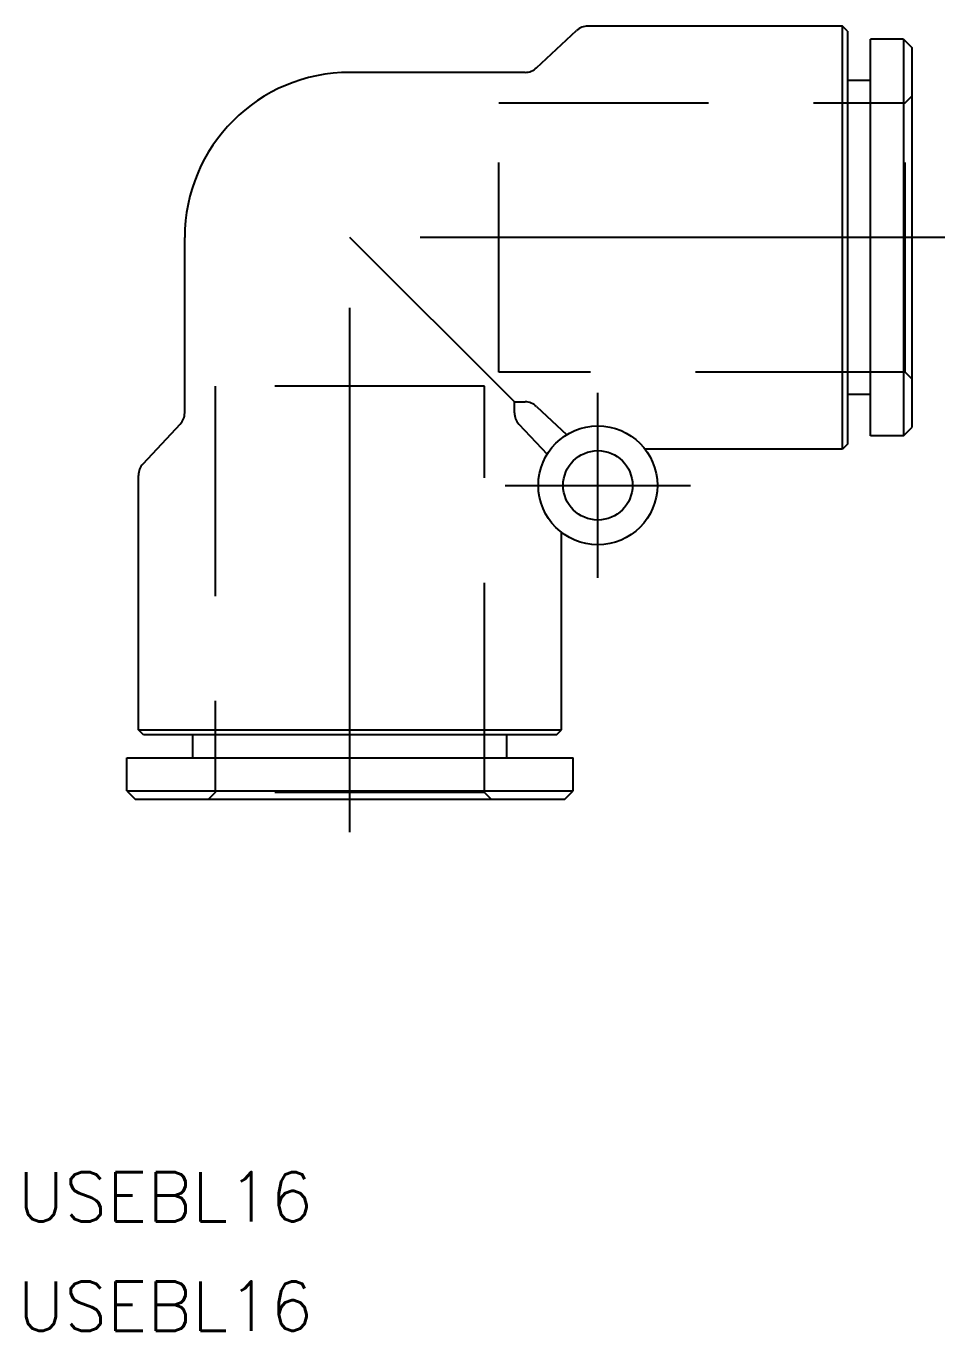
# Model space of a CAD drawing. Extents: x -20 to 97, y -32 to 49.
# Drawn here: x -19.6 to 36, y -32.2 to 46.8 of the extents above; entities that cross this region are included whole.
import ezdxf

# ---------------------------------------------------------------- set-up
doc = ezdxf.new("R2010")
doc.units = 0
doc.linetypes.add('CENTER', pattern=[50.8, 31.75, -6.35, 6.35, -6.35])
doc.linetypes.add('DASHED', pattern=[19.05, 12.7, -6.35])
doc.layers.get('0').update_dxf_attribs({"linetype": 'CONTINUOUS'})
doc.layers.add('CENTER', color=1, linetype='CENTER')
doc.styles.get("Standard").update_dxf_attribs({"font": 'txt.shx', "height": 3, "bigfont": 'bigfont.shx'})

msp = doc.modelspace()

# ---------------------------------------------------------------- linework, layer by layer
at = {"color": 7, "linetype": 'CONTINUOUS'}
for p, q in [((29.8, 46.8), (14.3942, 46.8)), ((30.1, 46.5), (29.8, 46.8)), ((29.8, 21.2), (29.8, 46.8)), ((11.2882, 44.2689), (13.7118, 46.5311)), ((30.1, 46.5), (30.1, 21.5)), ((31.5, 22), (31.5, 46)), ((33.5, 46), (31.5, 46)), ((33.5, 46), (33.5, 22)), ((33.5, 46), (34, 45.5)), ((34, 45.5), (34, 22.5)), ((10.6058, 44), (0, 44)), ((31.5, 43.5), (30.1, 43.5)), ((-10, 23.3942), (-10, 34)), ((9.9499, 24.0501), (0, 34)), ((31.5, 24.5), (30.1, 24.5)), ((9.9499, 24.0501), (10.6058, 24.0501)), ((9.9499, 23.3942), (9.9499, 24.0501)), ((11.2881, 23.7798), (13.1154, 22.0673)), ((-10.2689, 22.7118), (-12.5311, 20.2882)), ((10.2202, 22.7119), (11.9327, 20.8846)), ((33.5, 22), (34, 22.5)), ((30.1, 21.5), (29.8, 21.2)), ((33.5, 22), (31.5, 22)), ((29.8, 21.2), (17.8496, 21.2)), ((-12.8, 4.2), (-12.8, 19.6058)), ((12.8, 4.2), (12.8, 16.1504)), ((-12.8, 4.2), (12.8, 4.2)), ((-12.5, 3.9), (-12.8, 4.2)), ((12.5, 3.9), (12.8, 4.2)), ((12.5, 3.9), (-12.5, 3.9)), ((-9.5, 2.5), (-9.5, 3.9)), ((9.5, 2.5), (9.5, 3.9)), ((-13.5, 2.5), (13.5, 2.5)), ((-13.5, 0.5), (-13.5, 2.5)), ((13.5, 0.5), (13.5, 2.5)), ((-13.5, 0.5), (13.5, 0.5)), ((-13.5, 0.5), (-13, 0)), ((-13, 0), (13, 0)), ((13, 0), (13.5, 0.5))]:
    msp.add_line(p, q, dxfattribs=at)
at = {"color": 3, "linetype": 'DASHED'}
for p, q in [((9, 42.15), (33.6, 42.15)), ((9, 25.85), (9, 42.15)), ((33.6, 42.15), (34, 42.55)), ((33.6, 25.85), (33.6, 42.15)), ((33.6, 25.85), (9, 25.85)), ((34, 25.45), (33.6, 25.85)), ((-8.15, 25), (-8.15, 0.4)), ((8.15, 25), (-8.15, 25)), ((8.15, 0.4), (8.15, 25)), ((-8.15, 0.4), (-8.55, 0)), ((8.15, 0.4), (-8.15, 0.4)), ((8.55, 0), (8.15, 0.4))]:
    msp.add_line(p, q, dxfattribs=at)
at = {"color": 7, "linetype": 'CONTINUOUS'}
for radius in [3.6, 2.1]:
    msp.add_circle((15, 19), radius, dxfattribs=at)
for centre, radius, start, end in [((14.3942, 45.8), 1, 90, 133.025066), ((10.6058, 45), 1, 270, 313.025066), ((0, 34), 10, 90, 180), ((10.6054, 23.0526), 0.9975, 46.808044, 89.975264), ((-11, 23.3942), 1, 316.974934, 0), ((10.9474, 23.3946), 0.9975, 180.024736, 223.191956), ((-11.8, 19.6058), 1, 136.974934, 180)]:
    msp.add_arc(centre, radius, start, end, dxfattribs=at)
at = {"layer": 'CENTER', "color": 1, "linetype": 'CENTER'}
for p, q in [((0, -2), (0, 36)), ((36, 34), (-2, 34)), ((15, 13.4), (15, 24.6)), ((9.4, 19), (20.6, 19))]:
    msp.add_line(p, q, dxfattribs=at)

# ---------------------------------------------------------------- texts
at = {"color": 7, "linetype": 'CONTINUOUS'}
for p in [(-20.1108, -25.5672), (-20.1108, -32.1848)]:
    msp.add_text('USEBL16', height=3, dxfattribs=at).set_placement(p)

doc.saveas('drawing.dxf')
